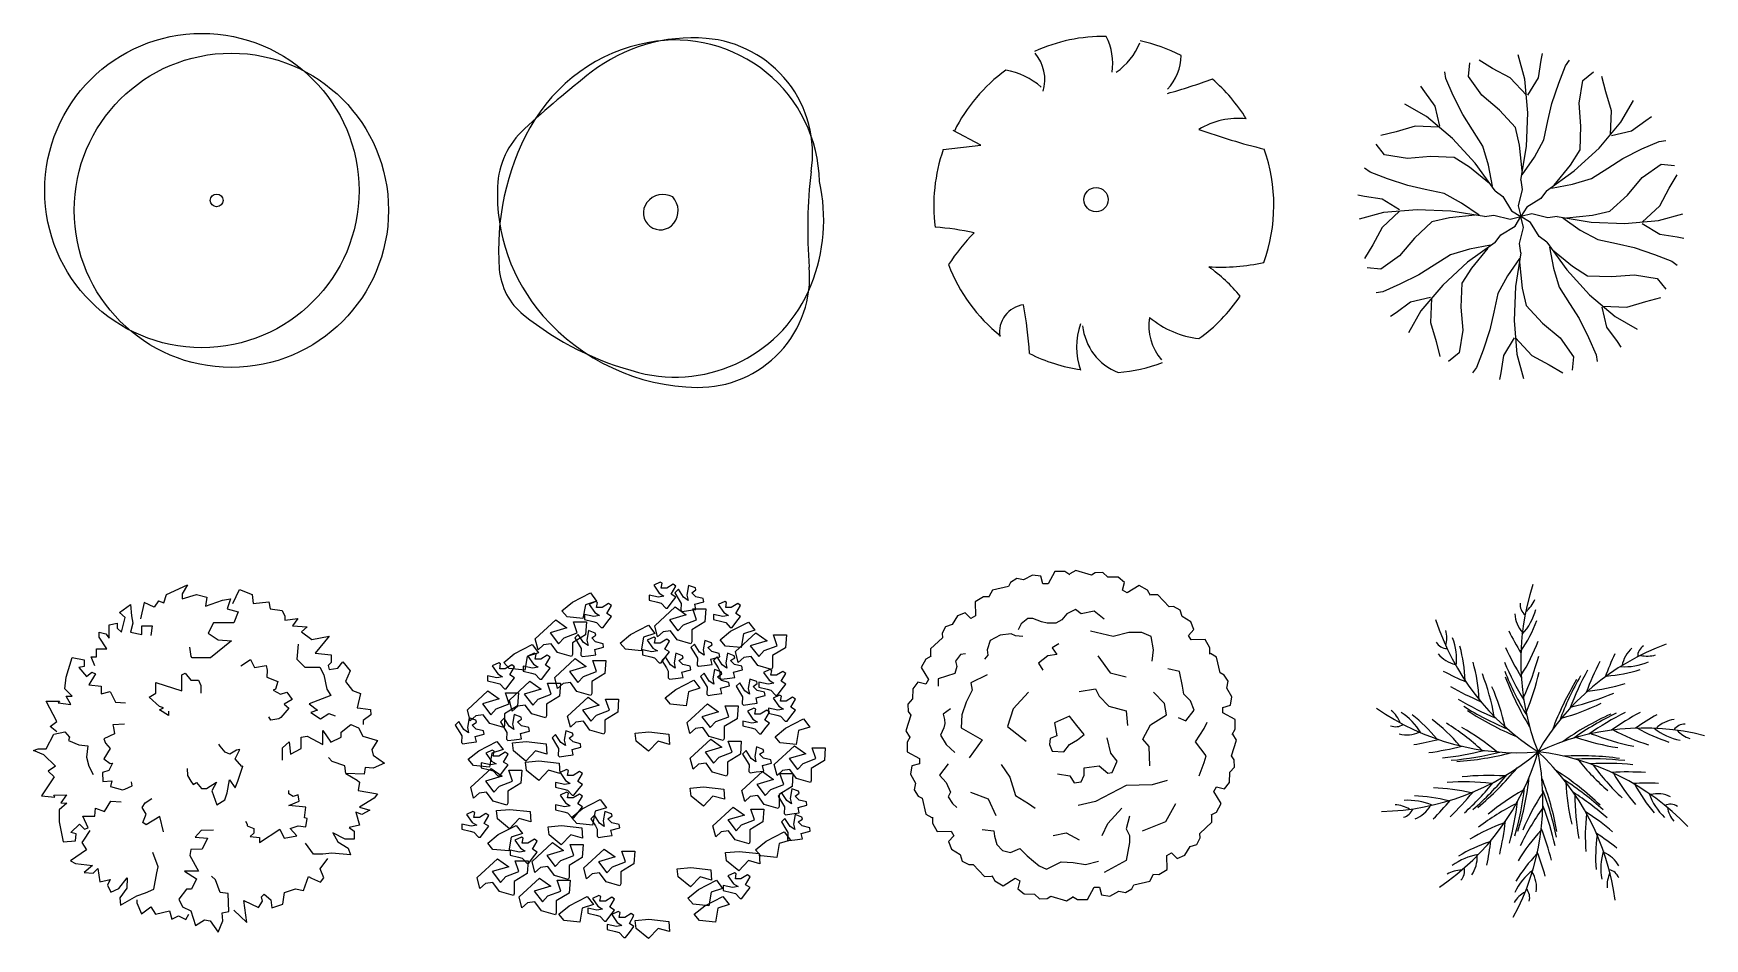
# Model space of a CAD drawing. Header units: millimetres. Extents: x 1740 to 2888, y 771 to 1500.
# Drawn here: x 2264 to 2885, y 1155 to 1492 of the extents above; entities that cross this region are included whole.
import ezdxf

# ---------------------------------------------------------------- set-up
doc = ezdxf.new("R2010")
doc.units = ezdxf.units.MM

# ---------------------------------------------------------------- blocks, each defined once
blk = doc.blocks.new('TREE-04')
for centre, radius in [((-7.67, 8.43), 58.41), ((3.29, 1.09), 58.41), ((-2.19, 4.76), 2.38)]:
    blk.add_circle(centre, radius)
blk = doc.blocks.new('TREE-05')
for centre, radius, start, end in [((7, 6.93), 62.03, 85.31026, 127.42974), ((8.56, 25.87), 43.02, 351.1087, 85.31026), ((2.24, 4.66), 63.67, 100.45548, 151.04248), ((0.44, 14.43), 53.73, 1.16757, 100.45548), ((259.64, -311.31), 468.34, 128.30978, 132.29593), ((-34.91, 12.44), 30.65, 132.29593, 177.68766), ((28.21, -9.71), 93.35, 151.04248, 184.47921), ((219.87, -1.8), 170.11, 172.90007, 184.87564), ((3.3, 10.89), 68.89, 177.68766, 221.07668), ((-9.36, 1.31), 65.09, 338.15257, 12.61453), ((-4.97, 3.92), 6.33, 142.67934, 321.68264), ((-4.02, 3.2), 7.52, 61.27911, 142.67934), ((-5.9, 4.66), 7.52, 321.68264, 43.04272), ((-40.67, -15.11), 24.26, 184.47921, 231.15866), ((9.29, -19.77), 41.22, 269.07521, 4.87564), ((0.45, -2.62), 54.53, 255.60852, 338.15257), ((14.98, 54), 112.98, 231.15866, 255.60852), ((9.88, 16.63), 77.63, 221.07668, 269.07521)]:
    blk.add_arc(centre, radius, start, end)
blk = doc.blocks.new('TREE-06')
for p, q in [((-56.61, 23.68, 37.03), (-42.69, 25.25, 37.03)), ((-52.95, 30.75, 37.03), (-52.95, 30.75, 37.03)), ((-42.69, 25.25, 37.03), (-52.95, 30.75, 37.03))]:
    blk.add_line(p, q)
blk.add_circle((0.2, 5.04, 37.03), 4.51)
for centre, radius, start, end in [((3.25, 2.88, 37.03), 62.86, 89.33215, 114.38564), ((-16.4, 55.52, 37.03), 22.8, 352.07749, 26.61284), ((-5.75, 72.1, 37.03), 23.84, 304.18683, 338.5411), ((3.25, 2.88, 37.03), 62.67, 62.87665, 77.70213), ((-34.2, 49.63, 37.03), 15.35, 343.65549, 39.76), ((13.67, 58.74, 37.03), 18.15, 315.84539, 359.76505), ((3.25, 2.88, 37.03), 62.21, 126.07508, 153.62454), ((-37.75, 27.02, 37.03), 26.5, 48.52033, 80.51513), ((-24.63, 230.34, 37.03), 192.78, 285.43975, 290.70994), ((3.25, 2.88, 37.03), 61.81, 31.40984, 49.47525), ((52.89, 7.69, 37.03), 27.58, 83.53226, 121.6544), ((117.48, 249.43, 37.03), 232.14, 250.08649, 256.34511), ((3.25, 2.88, 37.03), 63.37, 160.84261, 187.275), ((3.25, 2.88, 37.03), 63.02, 340.33073, 19.42997), ((-67.83, -108.77, 37.03), 103.95, 77.37282, 85.46489), ((3.7, -56.52, 37.03), 69.3, 134.77817, 147.33147), ((46.48, 57.41, 37.03), 77.43, 266.7455, 282.01463), ((3.25, 2.88, 37.03), 61.92, 200.8103, 231.43916), ((4.22, -71.99, 37.03), 64.4, 39.65359, 53.99299), ((3.25, 2.88, 37.03), 60.72, 305.39404, 326.24638), ((-25.4, -44.25, 37.03), 10.3, 97.74104, 188.81075), ((-155.26, -58.84, 37.03), 130.85, 2.94646, 10.92381), ((19, -49.76, 37.03), 26.02, 160.60085, 199.39915), ((16.08, -39.63, 37.03), 21.01, 186.19115, 248.49517), ((39.15, -41.9, 37.03), 19.31, 170.63138, 220.62782), ((42.67, -11.42, 37.03), 35.45, 230.45823, 263.10928), ((3.25, 2.88, 37.03), 61.64, 243.14983, 261.83562), ((3.25, 2.88, 37.03), 62.28, 274.72362, 290.3277)]:
    blk.add_arc(centre, radius, start, end)
blk = doc.blocks.new('TREE-13')
for points in [[(-21.55, 67.39), (-19.58, 66.68), (-18.68, 69.81), (-10.83, 73.35), (-12.85, 70.01), (-12.85, 68.14), (-7.46, 69.81), (-3.65, 68.77), (-4.1, 65.43), (2.19, 67.72), (5.1, 68.14), (3.98, 64.39), (8.02, 63.35), (6.45, 59.19), (-1.18, 59.19), (-3.2, 55.44), (0.62, 52.94), (5.55, 52.53), (-2.3, 46.28), (-9.03, 46.28), (-9.48, 46.7), (-9.93, 50.24)], [(6, 66.48), (8.47, 71.68), (13.18, 69.81), (13.63, 66.48), (19.46, 67.1), (19.91, 64.39), (24.4, 63.77), (25.3, 61.69), (25.3, 60.23), (30.23, 60.85), (28.21, 58.15), (33.6, 57.73), (31.58, 55.86), (35.35, 53.05)], [(-45.27, 43.31), (-46.62, 46.64), (-44.6, 46.64), (-44.6, 49.55), (-40.78, 49.55), (-43.7, 53.92), (-43.7, 55.8), (-41.23, 55.17), (-39.89, 53.51), (-39.89, 58.5), (-36.97, 59.13), (-36.97, 57.25), (-35.4, 55.8), (-34.05, 61.21), (-36.07, 63.08), (-32.03, 66), (-31.59, 61.83), (-31.14, 59.13), (-32.03, 55.8), (-27.77, 54.96), (-27.77, 58.09), (-23.96, 58.09), (-24.41, 54.55)], [(-21.55, 67.39), (-23.22, 65.01), (-26.99, 66.85), (-28.3, 60.72)], [(30.32, 51.33), (29.87, 45.71), (32.79, 42.79), (38.31, 42.79), (39.88, 39.87), (40.94, 34.53), (42.51, 32.24), (34.39, 29.17), (37.5, 26.76), (35.03, 25.93), (38.56, 23.61), (41.69, 25.58), (44.07, 24.69)], [(35.35, 53.05), (41.87, 54.3), (36.68, 48), (42.6, 47.36), (42.6, 44.48), (41.48, 43.36), (41.8, 41.92), (45, 42.4), (46.92, 44.8), (49.63, 41.45), (47.88, 37.45), (50.56, 34.08), (53.42, 32.98), (52.19, 27.7), (53.47, 27.54), (57.15, 27.06), (57.31, 24.99), (54.43, 22.91), (54.41, 21.49)], [(-59.34, 18.66), (-61.81, 20.74), (-59.34, 22.62), (-63.38, 30.11), (-58.45, 30.11), (-58.9, 29.49), (-54.18, 28.86), (-55.98, 31.99), (-53.73, 31.99), (-56.43, 34.69), (-55.98, 39.06), (-53.73, 46.35), (-49.25, 45.52), (-49.25, 43.02), (-51.27, 42.6), (-48.35, 39.27), (-46.33, 40.94), (-44.98, 40.31), (-47.45, 36.15), (-42.96, 35.73), (-42.96, 32.82), (-39.6, 33.65), (-37.58, 29.7), (-33.89, 29.55)], [(8.96, 43.3), (12.59, 45.58), (13.05, 44.64), (14.07, 42.6), (18.45, 43.39), (18.79, 41.69), (18.61, 39.04), (22.71, 37.37), (21.83, 34.6), (21.03, 34.2), (23.75, 32.77), (26.15, 33.5), (28.04, 30.72), (25.12, 29.03), (26.85, 27.57), (23.88, 23.99), (23.07, 23.59), (20.09, 23.03), (19.44, 24.33)], [(-17.93, 26.42), (-17.93, 24.76), (-21.29, 26.84), (-19.72, 27.67), (-21.29, 28.09), (-25.11, 31.63), (-22.64, 33.09), (-22.64, 37.04), (-12.99, 33.92), (-12.99, 39.96), (-11.65, 40.58), (-9.63, 37.87), (-6.71, 37.87), (-5.81, 36), (-5.81, 33.09)], [(-59.95, 5.95), (-64.28, 10.13), (-68.09, 11.79), (-66.3, 12.42), (-63.38, 12.42), (-60.47, 17.83), (-56.43, 18.66), (-54.63, 16.79), (-55.08, 15.54), (-51.27, 13.87), (-47.9, 13.46), (-48.35, 9.29), (-47.45, 5.96), (-45.88, 2.84)], [(-34.25, 21.59), (-38.53, 21.3), (-38.36, 20.27), (-37.98, 18.01), (-41.98, 16.08), (-41.26, 14.51), (-39.56, 12.47), (-41.89, 8.71), (-39.55, 6.99), (-38.67, 7.13), (-40.03, 4.38), (-42.39, 3.56), (-42.29, 0.2), (-38.93, 0.55), (-39.47, -1.65), (-34.96, -2.8), (-34.08, -2.65), (-31.34, -1.35), (-31.58, 0.09)], [(24.51, 8.17), (24.51, 12.75), (26.98, 15.04), (27.43, 10.46), (31.47, 12.54), (31.47, 16.71), (33.71, 17.12), (39.54, 14), (39.54, 19.2), (42.46, 14.83), (46.27, 16.71), (46.27, 18.58), (49.86, 21.49), (52.78, 20.24), (54.35, 17.12), (59.74, 15.46), (57.72, 12.13), (58.17, 10.04), (62.43, 7.13), (58.17, 5.26), (55.25, 5.46), (54.8, 2.97), (48.07, 3.17), (47.62, 6.09), (42.91, 7.75), (41.56, 9.21)], [(-10.97, 5.1), (-10.85, 2.54), (-9.56, 0.44), (-8.74, -0.9), (-7.5, -0.14), (-5.61, -2.4), (-3.72, -2.29), (0, 0), (-1.72, -3.17), (0.04, -8.41), (3.06, -6.55), (3.89, -3.93), (4.84, 0.87), (6.9, -2.07), (7.85, 0.35), (9.75, 6), (9.4, 5.79), (6.86, 8.71), (8.64, 12.17), (7.34, 11.9), (4.86, 10.37), (3.15, 11.16), (1.27, 13.43), (0.8, 14.19)], [(-59.95, 5.95), (-62.6, 4.11), (-60.33, 2.01), (-65.06, -5.07), (-60.14, -5.54), (-60.53, -4.87), (-55.78, -4.7), (-57.86, -7.64), (-55.63, -7.85), (-58.57, -10.29), (-58.54, -14.68), (-57, -22.15), (-52.45, -21.75), (-52.21, -19.26), (-54.18, -18.65), (-50.96, -15.61), (-49.11, -17.46), (-47.71, -16.97), (-49.77, -12.59), (-45.27, -12.6), (-44.99, -9.7), (-41.72, -10.85), (-39.33, -7.1), (-35.51, -7.31)], [(48.07, 3.17), (52.22, 0.69), (53.12, 0.06), (52.67, -3.06), (59.85, -4.31), (58.5, -5.97), (53.12, -9.3), (56.93, -10.35), (54.02, -12.01), (51.77, -11.18), (53.12, -15.97), (49.3, -16.8), (51.1, -18.26), (51.1, -21.17), (47.73, -21.17), (43.25, -18.88), (45.04, -22.21), (48.86, -24.5), (49.75, -27), (42.8, -26.38), (39.43, -26.79), (36.07, -26.79), (33.08, -22.63)], [(-19.71, -18.49), (-21.05, -12.7), (-26.23, -15.81), (-27.45, -14.98), (-26.17, -11.85), (-27.67, -9.35), (-26.53, -7.62), (-24.03, -6.12)], [(10.76, -14.51), (11.41, -15.56), (11.41, -16.19), (13.87, -17.23), (13.87, -18.9), (12.53, -20.14), (15.89, -20.56), (15.89, -22.43), (23.52, -17.44), (25.09, -20.77), (29.8, -19.94), (27.34, -17.23), (30.25, -16.19), (33.17, -16.61), (33.62, -13.48), (32.72, -13.27), (33.17, -9.32), (26.89, -8.69), (30.7, -7.03), (30.25, -4.74), (28.46, -5.36), (26.89, -4.32), (26.89, -3.07)], [(-47.09, -18.01), (-49.5, -21.53), (-50.06, -22.47), (-48.35, -25.12), (-54.35, -29.25), (-52.44, -30.2), (-46.15, -30.99), (-49.19, -33.52), (-45.84, -33.82), (-44.15, -32.13), (-43.38, -37.04), (-39.56, -36.21), (-40.59, -38.28), (-39.37, -40.93), (-36.31, -39.53), (-33.19, -35.57), (-33.43, -39.35), (-35.94, -43.02), (-35.72, -45.67), (-29.65, -42.2), (-26.42, -41.17), (-23.36, -39.77), (-22.18, -33.73), (-21.74, -31.47), (-23.68, -26.17)], [(-1.12, -17.89), (-5.7, -17.97), (-7.94, -20.47), (-3.36, -20.84), (-5.37, -24.92), (-9.53, -24.99), (-9.91, -27.24), (-6.69, -33.02), (-11.9, -33.1), (-7.48, -35.95), (-9.29, -39.79), (-11.16, -39.82), (-14.01, -43.46), (-12.72, -46.36), (-9.57, -47.88), (-7.81, -53.23), (-4.52, -51.16), (-2.43, -51.57), (0.56, -55.78), (2.36, -51.49), (2.1, -48.58), (4.59, -48.09), (4.27, -41.36), (1.35, -40.96), (-0.39, -36.28), (-1.87, -34.96)], [(6.35, -47.59), (11.21, -52.12), (10.17, -44.02), (15.52, -46.63), (17.05, -44.19), (16.69, -42.65), (17.73, -41.6), (20.18, -43.71), (20.53, -46.76), (24.62, -45.36), (25.26, -41.05), (29.32, -39.62), (32.33, -40.21), (34.1, -35.09), (35.27, -35.64), (38.63, -37.19), (39.87, -35.51), (38.54, -32.22), (41.32, -28.4)], [(-29.65, -43.75), (-29.65, -44.9), (-27.88, -48.91), (-24.42, -46.36), (-22.78, -49.09), (-17.5, -47.81), (-16.59, -50.91), (-14.22, -49.63), (-11.49, -51.09), (-10.27, -49.06)]]:
    blk.add_lwpolyline(points)
blk = doc.blocks.new('BRANCHO1', base_point=(16.66, 36.12))
for p, q in [((16.573, 36.1498), (16.6363, 36.2083)), ((16.6707, 36.1837), (16.619, 36.1683)), ((16.6363, 36.2083), (16.6707, 36.1837)), ((16.7024, 36.1683), (16.6909, 36.2022)), ((16.6909, 36.2022), (16.7311, 36.2022)), ((16.7311, 36.2022), (16.7283, 36.1621)), ((16.5817, 36.1159), (16.573, 36.1498)), ((16.5989, 36.1313), (16.5817, 36.1159)), ((16.6219, 36.1344), (16.5989, 36.1313)), ((16.619, 36.1683), (16.6449, 36.1344)), ((16.642, 36.1067), (16.6219, 36.1344)), ((16.6449, 36.1344), (16.6622, 36.1529)), ((16.6622, 36.1529), (16.7024, 36.1683)), ((16.7283, 36.1621), (16.688, 36.1375)), ((16.688, 36.1375), (16.688, 36.1005)), ((16.6851, 36.0944), (16.642, 36.1067)), ((16.688, 36.1005), (16.6851, 36.0944))]:
    blk.add_line(p, q)
blk = doc.blocks.new('BRANCHO2', base_point=(16.83, 36.07))
for p, q in [((16.7826, 36.0972), (16.8244, 36.1012)), ((16.7857, 36.0721), (16.7826, 36.0972)), ((16.8244, 36.1012), (16.8867, 36.0942)), ((16.8867, 36.0942), (16.8887, 36.0624)), ((16.8235, 36.041), (16.7857, 36.0721)), ((16.8534, 36.0726), (16.8235, 36.041)), ((16.8887, 36.0624), (16.8534, 36.0726))]:
    blk.add_line(p, q)
blk = doc.blocks.new('BRANCHO3', base_point=(16.71, 35.96))
for p, q in [((16.6899, 36.0349), (16.6698, 36.0256)), ((16.6956, 36.0318), (16.6899, 36.0349)), ((16.6927, 36.0165), (16.6956, 36.0318)), ((16.7301, 36.0288), (16.71, 36.0165)), ((16.7387, 36.0226), (16.7301, 36.0288)), ((16.6554, 35.9949), (16.6554, 35.9795)), ((16.6841, 35.9887), (16.6554, 35.9949)), ((16.6554, 35.9795), (16.6812, 35.9733)), ((16.6698, 36.0256), (16.687, 36.001)), ((16.7014, 35.9918), (16.6841, 35.9887)), ((16.687, 36.001), (16.7014, 35.9918)), ((16.71, 36.0165), (16.6927, 36.0165)), ((16.7243, 35.9979), (16.7387, 36.0226)), ((16.7387, 35.9887), (16.7243, 35.9979)), ((16.7243, 35.9702), (16.7387, 35.9887)), ((16.6812, 35.9733), (16.6927, 35.9702)), ((16.6927, 35.9702), (16.7071, 35.9548)), ((16.7071, 35.9548), (16.7128, 35.9548)), ((16.7128, 35.9548), (16.7243, 35.9702))]:
    blk.add_line(p, q)
blk = doc.blocks.new('TREE-12')
for name, p, xscale, yscale, zscale, rotation in [('BRANCHO2', (-11.85, 75.94), 120.0000000000001, 120.0000000000001, 120.0000000000001, 33.69006752598437), ('BRANCHO3', (26.55, 75.94), 120, 120, 120, 315.0000000000103), ('BRANCHO3', (-10.65, 59.14), 120, 120, 120, 315.0000000000103), ('BRANCHO2', (9.75, 63.94), 120.0000000000001, 120.0000000000001, 120.0000000000001, 33.69006752598437), ('BRANCHO2', (46.95, 65.14), 120.0000000000001, 120.0000000000001, 120.0000000000001, 33.69006752598437), ('BRANCHO2', (-33.45, 56.74), 120.0000000000001, 120.0000000000001, 120.0000000000001, 33.69006752598437), ('BRANCHO3', (32.55, 55.54), 120, 120, 120, 315.0000000000103), ('BRANCHO3', (21.75, 50.74), 120, 120, 120, 315.0000000000103), ('BRANCHO3', (40.95, 50.74), 120, 120, 120, 315.0000000000103), ('BRANCHO2', (26.55, 43.54), 120.0000000000001, 120.0000000000001, 120.0000000000001, 33.69006752598437), ('BRANCHO3', (36.15, 44.74), 120, 120, 120, 315.0000000000103), ('BRANCHO3', (49.35, 41.14), 120, 120, 120, 315.0000000000103), ('BRANCHO3', (-55.05, 26.74), 120, 120, 120, 315.0000000000103), ('BRANCHO3', (-38.25, 27.94), 120, 120, 120, 315.0000000000103), ('BRANCHO3', (-19.05, 21.94), 120, 120, 120, 315.0000000000103), ('BRANCHO2', (67.35, 29.14), 120.0000000000001, 120.0000000000001, 120.0000000000001, 33.69006752598437), ('BRANCHO2', (-46.65, 20.74), 120.0000000000001, 120.0000000000001, 120.0000000000001, 33.69006752598437), ('BRANCHO3', (51.75, 15.94), 120, 120, 120, 315.0000000000103), ('BRANCHO3', (64.95, 0.34), 120, 120, 120, 315.0000000000103), ('BRANCHO2', (-8.25, -0.86), 120.0000000000001, 120.0000000000001, 120.0000000000001, 33.69006752598437), ('BRANCHO3', (-4.65, -8.06), 120, 120, 120, 315.0000000000103), ('BRANCHO3', (66.15, -9.26), 120, 120, 120, 315.0000000000103), ('BRANCHO2', (-39.45, -10.46), 120.0000000000001, 120.0000000000001, 120.0000000000001, 33.69006752598437), ('BRANCHO2', (60.15, -12.86), 120.0000000000001, 120.0000000000001, 120.0000000000001, 33.69006752598437), ('BRANCHO2', (34.95, -30.86), 120.0000000000001, 120.0000000000001, 120.0000000000001, 33.69006752598437), ('BRANCHO2', (-13.05, -36.86), 120.0000000000001, 120.0000000000001, 120.0000000000001, 33.69006752598437), ('BRANCHO2', (37.35, -36.86), 120.0000000000001, 120.0000000000001, 120.0000000000001, 33.69006752598437)]:
    blk.add_blockref(name, p, dxfattribs=dict(xscale=xscale, yscale=yscale, zscale=zscale, rotation=rotation))
at = {"xscale": 120, "yscale": 120, "zscale": 120}
for name, p in [('BRANCHO3', (20.55, 77.14)), ('BRANCHO3', (-3.45, 69.94)), ('BRANCHO1', (26.55, 66.34)), ('BRANCHO3', (44.55, 69.94)), ('BRANCHO1', (-17.85, 61.54)), ('BRANCHO3', (18.15, 56.74)), ('BRANCHO1', (56.55, 56.74)), ('BRANCHO3', (-39.45, 47.14)), ('BRANCHO3', (-26.25, 50.74)), ('BRANCHO1', (-10.65, 47.14)), ('BRANCHO3', (61.35, 44.74)), ('BRANCHO1', (-43.05, 35.14)), ('BRANCHO1', (-27.45, 38.74)), ('BRANCHO3', (64.95, 35.14)), ('BRANCHO1', (-5.85, 32.74)), ('BRANCHO1', (38.55, 30.34)), ('BRANCHO3', (55.35, 30.34)), ('BRANCHO2', (-31.05, 23.14)), ('BRANCHO2', (14.55, 26.74)), ('BRANCHO1', (39.75, 17.14)), ('BRANCHO1', (70.95, 14.74)), ('BRANCHO3', (-41.85, 14.74)), ('BRANCHO2', (-26.25, 15.94)), ('BRANCHO1', (-41.85, 6.34)), ('BRANCHO3', (-14.25, 7.54)), ('BRANCHO1', (58.95, 5.14)), ('BRANCHO3', (-14.25, -0.86)), ('BRANCHO2', (34.95, 6.34)), ('BRANCHO3', (-49.05, -8.06)), ('BRANCHO2', (-37.05, -2.06)), ('BRANCHO1', (48.15, -8.06)), ('BRANCHO2', (-17.85, -8.06)), ('BRANCHO3', (-31.05, -17.66)), ('BRANCHO1', (-19.05, -21.26)), ('BRANCHO1', (-39.45, -27.26)), ('BRANCHO1', (0.15, -23.66)), ('BRANCHO2', (48.15, -17.66)), ('BRANCHO1', (-23.85, -34.46)), ('BRANCHO2', (30.15, -23.66)), ('BRANCHO3', (48.15, -30.86)), ('BRANCHO3', (-2.25, -39.26)), ('BRANCHO3', (4.95, -45.26)), ('BRANCHO2', (14.55, -42.86))]:
    blk.add_blockref(name, p, dxfattribs=at)
blk = doc.blocks.new('BRANCHD', base_point=(0.5, 0.5))
for p, q in [((0.9506, 0.7433), (0.9315, 0.7539)), ((0.962, 0.694), (0.9506, 0.7433)), ((0.9742, 0.6875), (0.962, 0.694)), ((0.9865, 0.6682), (0.9742, 0.6875)), ((0.9821, 0.6473), (0.9865, 0.6682)), ((0.9973, 0.6196), (0.9821, 0.6473)), ((0.9697, 0.5873), (0.9936, 0.594)), ((0.9697, 0.5708), (0.9697, 0.5873)), ((1.008, 0.5503), (0.9697, 0.5708)), ((0.9936, 0.594), (0.9973, 0.6196)), ((0.9985, 0.5039), (1.0081, 0.52)), ((1.0081, 0.52), (1.008, 0.5503))]:
    blk.add_line(p, q)
blk = doc.blocks.new('TREE-14')
for points in [[(14.95, 49.28), (11.27, 52.24), (6.44, 51.25), (4.37, 52.97), (4.37, 52.97), (1.15, 51.25), (-0.69, 49.03), (-2.99, 47.8), (-6.21, 47.8), (-8.28, 48.29), (-11.5, 49.52), (-13.34, 49.52), (-15.87, 47.56), (-17.02, 45.34)], [(-15.18, 42.87), (-17.94, 43.12), (-19.55, 43.86), (-23.69, 43.37), (-27.37, 41.39), (-28.52, 37.94), (-28.29, 35.97), (-29.44, 34.49)], [(32.89, 33.76), (33.35, 37.94), (32.42, 42.87), (28.98, 44.35), (24.15, 44.35), (18.4, 42.87), (9.89, 44.84)], [(-1.84, 40.16), (-4.37, 38.68), (-2.53, 36.22), (-5.98, 35.72), (-9.43, 33.02), (-7.82, 30.31)], [(-36.57, 36.47), (-38.41, 36.22), (-40.25, 33.76), (-39.79, 31.78), (-40.48, 29.07), (-46.69, 27.1), (-46.69, 24.39)], [(12.65, 35.72), (17.25, 29.32), (23.23, 27.84)], [(-28.52, 28.58), (-34.5, 25.62), (-34.04, 22.92), (-36.34, 18.48), (-37.95, 13.79), (-38.18, 8.87), (-30.36, 4.43), (-35.19, -2.22)], [(42.55, 12.81), (45.3, 11.58), (48.52, 15.52), (47.14, 18.97), (44.62, 21.43), (44.16, 24.39), (43.01, 29.86), (38.64, 30.8)], [(-13.11, 22.17), (-18.86, 16.02), (-20.93, 9.36), (-14.03, 3.94)], [(5.75, 22.42), (11.73, 23.41), (13.11, 20.69), (16.79, 17), (23.23, 15.28), (23.69, 9.85)], [(31.96, -5.17), (31.74, 1.97), (29.44, 4.68), (32.2, 10.1), (38.18, 13.79), (37.49, 17.98), (33.35, 22.17)], [(-42.09, 16.02), (-44.85, 14.04), (-44.38, 12.07), (-44.16, 10.59), (-44.62, 8.87), (-45.77, 6.16), (-43.7, 2.71), (-40.48, -0.25)], [(50.36, -8.87), (52.21, -3.95), (52.89, -1.48), (48.99, 3.69), (52.21, 8.62), (53.35, 11.08)], [(-2.3, -8.13), (2.3, -8.87), (3.91, -11.58), (6.44, -11.09), (7.59, -8.62), (7.59, -5.92), (13.11, -5.17), (16.33, -7.89), (17.94, -7.64), (19.78, -3.45), (17.48, -0.5), (16.1, 5.17)], [(-43.01, -4.44), (-46.23, -8.62), (-43.7, -11.34), (-43.7, -11.34), (-42.09, -15.03), (-43.01, -16.76), (-41.4, -19.22), (-39.79, -20.7)], [(-23.23, -4.68), (-20.01, -9.37), (-17.94, -16.26), (-13.11, -19.22), (-10.58, -20.95)], [(38.4, -10.6), (32.89, -12.32), (23.23, -12.57), (11.73, -18.48), (5.29, -19.96)], [(-34.73, -15.03), (-28.06, -17.5), (-25.3, -23.66)], [(14.26, -31.05), (16.33, -26.61), (21.62, -20.95)], [(24.37, -23.9), (23.23, -28.59), (24.37, -31.05), (24.37, -33.76), (23.23, -40.41), (14.95, -44.85)], [(29.2, -29.32), (37.95, -25.87), (41.62, -19.22)], [(-30.36, -28.83), (-25.99, -29.32), (-25.76, -31.3), (-24.84, -34.5), (-22.77, -36.72), (-19.78, -37.46), (-16.33, -35.98), (-13.57, -38.69), (-11.27, -40.66), (-9.2, -42.39), (-6.44, -43.62), (-0.92, -40.9), (3.45, -41.15), (8.05, -41.89), (12.88, -40.66)], [(-3.91, -31.05), (0.92, -30.06), (5.75, -32.77)]]:
    blk.add_lwpolyline(points)
blk.add_lwpolyline([(2.07, 13.3), (-3.45, 10.84), (-2.53, 5.91), (-5.06, 4.93), (-5.29, 2.71), (-4.37, 0.24), (0, 0), (2.07, 2.71), (5.06, 4.43), (7.59, 6.5), (4.83, 9.85)], close=True)
at = {"xscale": 120, "yscale": 120, "zscale": 120}
for rotation in [60.00000000000001, 90, 30, 120, 150, 329.9999999999999, 180, 210, 299.9999999999999, 240, 270]:
    blk.add_blockref('BRANCHD', (2.74, 6.04), dxfattribs=dict(at, rotation=rotation))
blk.add_blockref('BRANCHD', (2.74, 6.04), dxfattribs=at)
blk = doc.blocks.new('BRANCHZ', base_point=(0.5, 0.5))
for p, q in [((0.8758, 0.6211), (0.9341, 0.6629)), ((0.9341, 0.6629), (0.9759, 0.6586)), ((0.9591, 0.5878), (0.9842, 0.6293)), ((0.8297, 0.5667), (0.8758, 0.6211)), ((0.9298, 0.5334), (0.9591, 0.5878)), ((0.7756, 0.5166), (0.8297, 0.5667)), ((0.8758, 0.4833), (0.9298, 0.5334)), ((0.5334, 0.5083), (0.5, 0.5)), ((0.5835, 0.4958), (0.5335, 0.5083)), ((0.6126, 0.5001), (0.5835, 0.4958)), ((0.6126, 0.5001), (0.717, 0.4833)), ((0.6294, 0.4958), (0.6837, 0.4582)), ((0.6416, 0.496), (0.7213, 0.5041)), ((0.717, 0.4833), (0.8214, 0.479)), ((0.7213, 0.5041), (0.7756, 0.5166)), ((0.8214, 0.479), (0.9258, 0.4876)), ((0.8758, 0.479), (0.9298, 0.4457)), ((0.9258, 0.4876), (1.001, 0.5083)), ((0.6837, 0.4582), (0.7381, 0.4289)), ((0.7381, 0.4289), (0.7964, 0.4164)), ((0.7964, 0.4164), (0.8507, 0.4039)), ((0.9298, 0.4457), (0.9842, 0.4375)), ((0.9842, 0.4375), (1.005, 0.4332)), ((0.8507, 0.4039), (0.9133, 0.3831)), ((0.9133, 0.3831), (0.9674, 0.3623)), ((0.9674, 0.3623), (0.9842, 0.3498))]:
    blk.add_line(p, q)
blk = doc.blocks.new('TREE-16')
at = {"xscale": 120, "yscale": 120, "zscale": 120}
for rotation in [90, 44.99999999999985, 134.9999999999999, 180, 224.9999999999999, 314.9999999999998, 270]:
    blk.add_blockref('BRANCHZ', (0, 0), dxfattribs=dict(at, rotation=rotation))
blk.add_blockref('BRANCHZ', (0, 0), dxfattribs=at)
blk = doc.blocks.new('TREE-26')
for centre, radius, start, end in [((85.1, 33.68), 91.53, 161.87058, 201.59363), ((-11.33, 60.67), 10.91, 308.4321, 338.35152), ((2.64, 51.83), 11.27, 182.87895, 221.53455), ((-1.93, 54.73), 4.73, 173.77911, 233.03955), ((-22.17, 58.68), 22.13, 317.4391, 345.01267), ((49.05, 77.27), 91.53, 197.87058, 237.59363), ((-44.83, 42.42), 10.91, 344.4321, 14.35152), ((86.07, 92.64), 108.01, 206.1883, 211.13856), ((-54.09, 69.57), 57.55, 326.05264, 338.83185), ((-33.74, 43.14), 4.73, 209.77911, 269.03955), ((-52.43, 34.44), 22.13, 353.4391, 21.01267), ((-84.65, 24.49), 57.55, 2.05264, 14.83185), ((86.15, 83.7), 108.01, 204.56726, 211.21068), ((-65.64, 66.23), 70.34, 327.55294, 339.11096), ((79.18, -45.91), 91.53, 110.17246, 149.89552), ((42.31, 30.05), 11.27, 131.18084, 169.83644), ((41.75, 35.44), 4.73, 122.081, 181.34143), ((-28.33, 43.49), 11.27, 218.87895, 257.53455), ((-92.03, 15), 70.34, 3.55294, 15.11096), ((87, 75.4), 108.01, 202.94825, 211.30767), ((-91.11, 60.74), 94.8, 334.67551, 344.63066), ((119.08, -15.73), 108.01, 152.86914, 159.51256), ((126.05, -10.13), 108.01, 154.49018, 159.44044), ((32.31, 53.77), 22.13, 265.74098, 293.31455), ((40.59, 46.49), 10.91, 256.73399, 286.6534), ((15.18, 125.54), 108.01, 242.1883, 247.13856), ((-109.41, -4.41), 94.8, 10.67551, 20.63066), ((88, 69.85), 108.01, 201.68252, 211.40186), ((88.97, 65.76), 108.01, 200.51858, 211.49813), ((-84.52, 48.59), 87, 337.03468, 347.42683), ((106.75, -29.06), 108.01, 148.82046, 159.80001), ((109.36, -25.76), 108.01, 149.9844, 159.70375), ((113.09, -21.54), 108.01, 151.25014, 159.60955), ((11.29, 92.56), 70.34, 275.85482, 287.41284), ((21.07, 85.57), 57.55, 274.35453, 287.13373), ((20.5, 118.35), 108.01, 240.56726, 247.21068), ((26.06, 112.14), 108.01, 238.94825, 247.30767), ((-96.94, -10.37), 87, 13.03468, 23.42683), ((-8.81, 109.15), 94.8, 282.9774, 292.93255), ((-7.49, 91.22), 91.53, 234.96812, 274.69118), ((-61.34, 6.8), 10.91, 21.52965, 51.44906), ((-62.59, -4.15), 22.13, 30.53665, 58.11022), ((-82.29, -31.53), 57.55, 39.15019, 51.9294), ((30.13, 108.24), 108.01, 237.68252, 247.40186), ((33.33, 105.49), 108.01, 236.51858, 247.49813), ((-14.26, 96.45), 87, 285.33656, 295.72871), ((71.51, -84.41), 108.01, 114.32017, 125.29972), ((75.54, -83.17), 108.01, 115.48411, 125.20345), ((81, -81.81), 108.01, 116.74985, 125.10926), ((89.23, -80.41), 108.01, 118.36885, 125.01227), ((98.14, -79.74), 108.01, 119.98989, 124.94015), ((-52.93, 14.06), 4.73, 246.87666, 306.1371), ((-48.83, 17.6), 11.27, 255.9765, 294.6321), ((-82.45, -43.55), 70.34, 40.65049, 52.20851), ((-84.61, -69.52), 94.8, 47.77306, 57.72821), ((-71.07, -66.75), 87, 50.13223, 60.52438), ((39.25, -82.68), 91.53, 75.67217, 115.39522), ((54.57, 94.94), 94.8, 248.4771, 258.43225), ((61.73, 69.88), 70.34, 241.35453, 252.91255), ((65.83, 58.58), 57.55, 239.85424, 252.63344), ((57.08, 26.01), 22.13, 231.24069, 258.81426), ((51.89, 0.8), 11.27, 96.68054, 135.33615), ((54.48, 5.56), 4.73, 87.58071, 146.84114), ((59.78, 15.33), 10.91, 222.2337, 252.15311), ((-63.61, 109.29), 108.01, 279.28584, 284.23611), ((-55.04, 106.76), 108.01, 277.66481, 284.30823), ((-46.85, 105.16), 108.01, 276.0458, 284.40522), ((42.88, 87.56), 87, 250.83627, 261.22842), ((-59.67, 69.4), 91.53, 270.96812, 310.69118), ((-87.87, 25.6), 91.53, 304.03388, 343.75694), ((-41.25, 104.51), 108.01, 274.78007, 284.49941), ((-37.05, 104.24), 108.01, 273.61613, 284.59567), ((-91.25, 62.56), 108.01, 309.61613, 320.59567), ((-89.73, -18.02), 91.53, 331.63191, 11.35496), ((-62, -67.32), 91.53, 7.63191, 47.35496), ((-10.59, -90.91), 91.53, 43.63191, 83.35496), ((15.83, -109.49), 108.01, 82.27991, 93.25946), ((19.9, -110.58), 108.01, 83.44385, 93.16319), ((82.8, 51.47), 87, 218.79601, 229.18816), ((25.26, -112.32), 108.01, 84.70959, 93.069), ((96.62, 51.53), 94.8, 216.43684, 226.39199), ((-27.59, -105.97), 94.8, 83.77306, 93.72821), ((-18.26, -95.77), 87, 86.13223, 96.52438), ((-99.71, 57.54), 108.01, 312.0458, 320.40522), ((-94.8, 60.3), 108.01, 310.78007, 320.49941), ((-110.6, 2.64), 108.01, 342.68189, 353.66143), ((-99.24, -48.89), 108.01, 10.27991, 21.25946), ((-51.55, -97.89), 108.01, 46.27991, 57.25946), ((-48.89, -101.16), 108.01, 47.44385, 57.16319), ((97.24, -7.02), 87, 182.79601, 193.18816), ((32.98, -115.49), 108.01, 86.32859, 92.97201), ((89.41, 26.49), 70.34, 209.31427, 220.87229), ((40.89, -119.66), 108.01, 87.94963, 92.89989), ((86.88, 14.73), 57.55, 207.81398, 220.59318), ((-48.19, -40.15), 22.13, 66.53665, 94.11022), ((-48.05, -73.87), 57.55, 75.15019, 87.9294), ((-115.7, 51.03), 108.01, 315.28584, 320.23611), ((-41.11, -83.69), 70.34, 76.65049, 88.20851), ((-107.28, 54.02), 108.01, 313.66481, 320.30823), ((36.95, -90.22), 87, 119.19798, 129.59013), ((-114.96, -6.18), 108.01, 345.11156, 353.47097), ((-112.35, -1.19), 108.01, 343.84582, 353.56517), ((74.54, -62.84), 87, 146.79601, 157.18816), ((-99.01, -53.1), 108.01, 11.44385, 21.16319), ((-45.58, -105.72), 108.01, 48.70959, 57.069), ((108.45, -15.1), 94.8, 180.43684, 190.39199), ((62.19, -8.23), 22.13, 199.20043, 226.774), ((44.42, -26.85), 11.27, 64.64028, 103.29589), ((-53.62, -30.56), 10.91, 57.52965, 87.44906), ((-51.09, -19.73), 4.73, 282.87666, 342.1371), ((-49.84, -14.46), 11.27, 291.9765, 330.6321), ((34.7, -103.86), 94.8, 116.83882, 126.79397), ((78.86, -75.97), 94.8, 144.43684, 154.39199), ((-99.01, -58.74), 108.01, 12.70959, 21.069), ((87.9, -31.12), 70.34, 173.31427, 184.87229), ((-41.21, -112.82), 108.01, 50.32859, 56.97201), ((49.13, -24.19), 4.73, 55.54045, 114.80088), ((58.81, -18.72), 10.91, 190.19344, 220.11285), ((11.21, -92.57), 70.34, 109.71625, 121.27427), ((-119.38, -13.26), 108.01, 346.73056, 353.37399), ((52.82, -76.84), 70.34, 137.31427, 148.87229), ((-99.65, -67.06), 108.01, 14.32859, 20.97201), ((78.95, -39.15), 57.55, 171.81398, 184.59318), ((-37.26, -120.84), 108.01, 51.94963, 56.89989), ((0.04, -88.12), 57.55, 108.21595, 120.99515), ((-124.81, -20.37), 108.01, 348.3516, 353.30187), ((45.47, -43.21), 22.13, 163.20043, 190.774), ((-18.48, -59.94), 22.13, 99.60241, 127.17597), ((-32.05, -44.41), 4.73, 315.94242, 15.20285), ((-33.88, -39.32), 11.27, 325.04226, 3.69786), ((40.86, -78.08), 57.55, 135.81398, 148.59318), ((-101.17, -75.87), 108.01, 15.94963, 20.89989), ((20.15, -47.83), 11.27, 28.64028, 67.29589), ((-28.27, -54.86), 10.91, 90.59541, 120.51482), ((11.39, -61.68), 22.13, 127.20043, 154.774), ((-11.81, -50.54), 11.27, 352.64028, 31.29589), ((36.57, -49.71), 10.91, 154.19344, 184.11285), ((25.53, -48.45), 4.73, 19.54045, 78.80088), ((0.37, -61.72), 10.91, 118.19344, 148.11285), ((-7.83, -54.2), 4.73, 343.54045, 42.80088)]:
    blk.add_arc(centre, radius, start, end)

msp = doc.modelspace()

# ---------------------------------------------------------------- block references
at = {"color": 0}
for name, p in [('TREE-04', (2334.47, 1424.97)), ('TREE-05', (2502.21, 1421.22)), ('TREE-06', (2658.97, 1424.97)), ('TREE-16', (2817.09, 1423.71)), ('TREE-14', (2647.17, 1224.75)), ('TREE-13', (2332.28, 1213.47)), ('TREE-12', (2479.02, 1201.68)), ('TREE-26', (2823.44, 1224.75))]:
    msp.add_blockref(name, p, dxfattribs=at)

doc.saveas('drawing.dxf')
